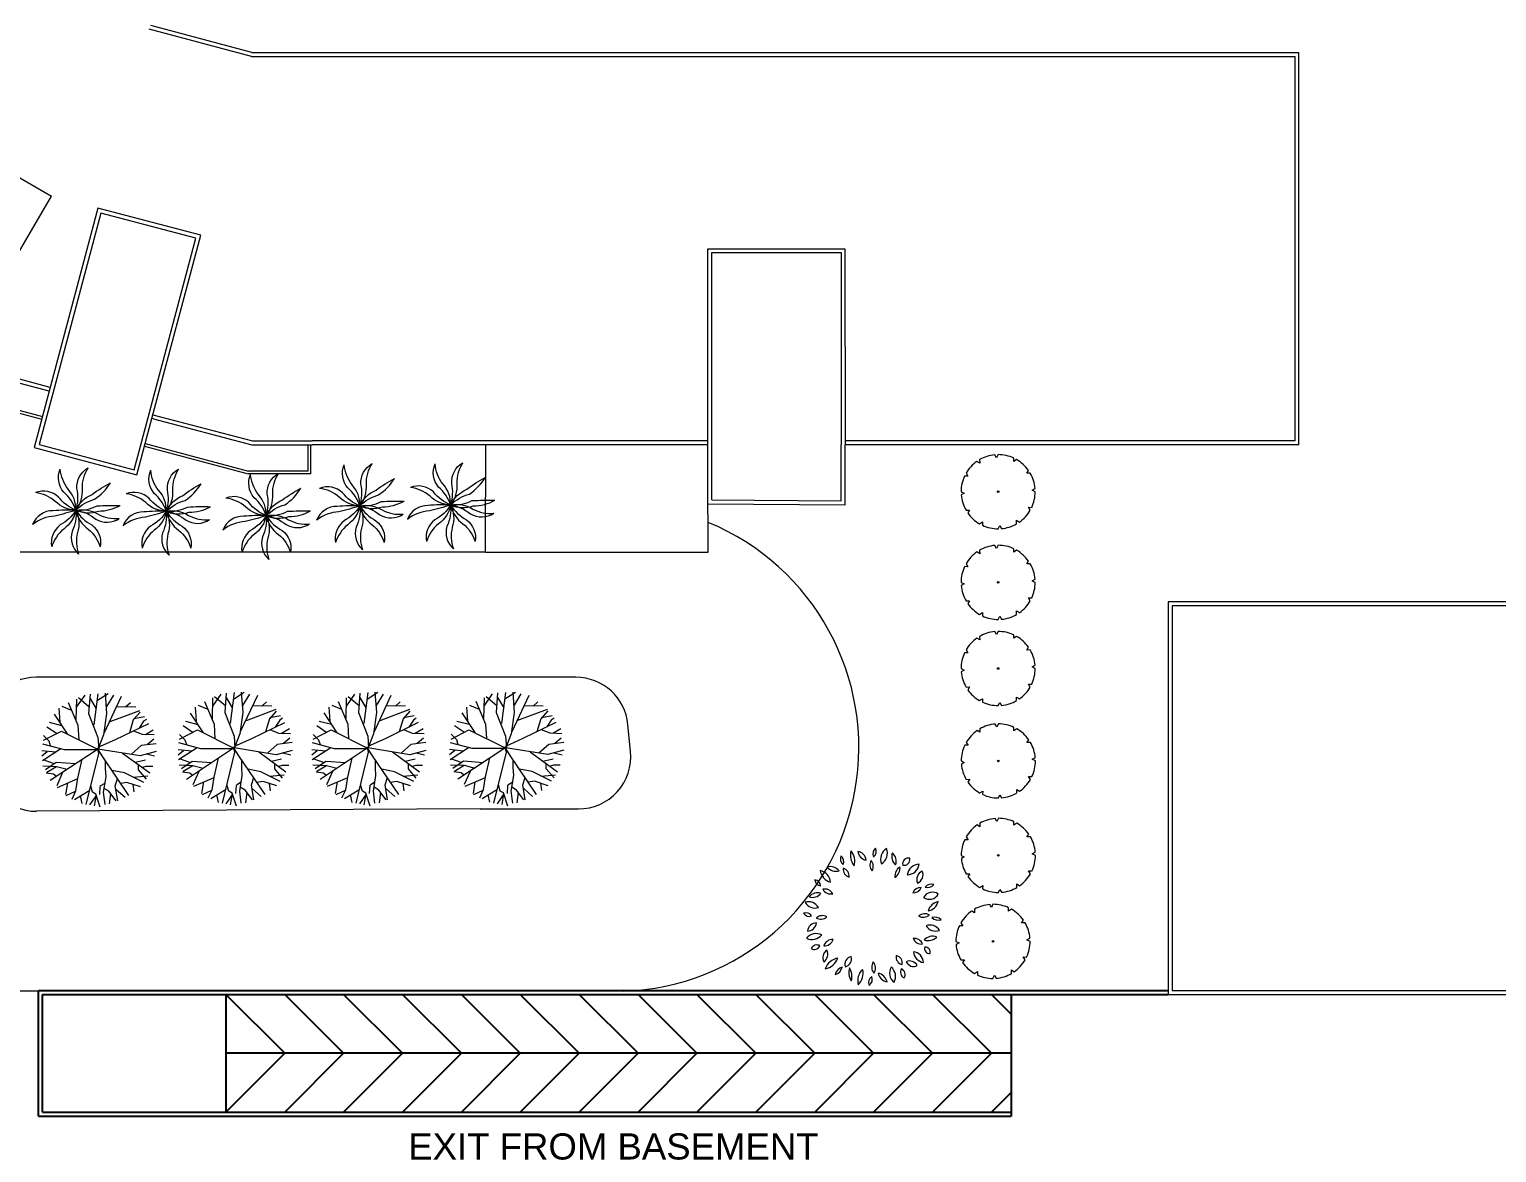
# Model space of a CAD drawing. Header units: millimetres. Extents: x 3079 to 579737, y 1565 to 1161826.
# Drawn here: x 413848 to 469906, y 986760 to 1029692 of the extents above; entities that cross this region are included whole.
import ezdxf

# ---------------------------------------------------------------- set-up
doc = ezdxf.new("R2010")
doc.units = ezdxf.units.MM
doc.linetypes.add('DASHED2', pattern=[9.525, 6.35, -3.175])
for name, color, linetype, lineweight in [('1', 7, 'Continuous', 35), ('A_ELE1', 250, 'Continuous', 20), ('ABOVE', 252, 'DASHED2', 9), ('CAY', 94, 'Continuous', 5), ('IG-Area', 250, 'Continuous', 30), ('TWOWHEELER', 250, 'Continuous', 9)]:
    doc.layers.add(name, color=color, linetype=linetype, lineweight=lineweight)
doc.layers.add('TREES', color=72, linetype='Continuous', lineweight=5, transparency=0.05)
doc.styles.get("Standard").update_dxf_attribs({"font": 'arial.ttf'})

msp = doc.modelspace()

# ---------------------------------------------------------------- linework, layer by layer
for p, q in [((414204, 988159), (414204, 992959)), ((414204, 992959), (457354, 992959)), ((414354, 988309), (414354, 992809)), ((414354, 992809), (457354, 992809)), ((421354, 992809), (421354, 988309)), ((421354, 992809), (423604, 990559)), ((423604, 992809), (425854, 990559)), ((425854, 992809), (428104, 990559)), ((428104, 992809), (430354, 990559)), ((430354, 992809), (432604, 990559)), ((432604, 992809), (434854, 990559)), ((434854, 992809), (437104, 990559)), ((437104, 992809), (439354, 990559)), ((439354, 992809), (441604, 990559)), ((441604, 992809), (443854, 990559)), ((443854, 992809), (446104, 990559)), ((446104, 992809), (448354, 990559)), ((448354, 992809), (450604, 990559)), ((450604, 992809), (451354, 992059)), ((451354, 992809), (451354, 988309)), ((451354, 990559), (421354, 990559)), ((423604, 990559), (421354, 988309)), ((425854, 990559), (423604, 988309)), ((428104, 990559), (425854, 988309)), ((430354, 990559), (428104, 988309)), ((432604, 990559), (430354, 988309)), ((434854, 990559), (432604, 988309)), ((437104, 990559), (434854, 988309)), ((439354, 990559), (437104, 988309)), ((441604, 990559), (439354, 988309)), ((443854, 990559), (441604, 988309)), ((446104, 990559), (443854, 988309)), ((448354, 990559), (446104, 988309)), ((450604, 990559), (448354, 988309)), ((451354, 989059), (450604, 988309)), ((414354, 988309), (451354, 988309)), ((451354, 988309), (451354, 988159)), ((414204, 988159), (451354, 988159))]:
    msp.add_line(p, q)
at = {"layer": '1'}
msp.add_line((422504, 1013809), (422504, 1013809), dxfattribs=at)
at = {"layer": 'A_ELE1'}
for p, q in [((422354, 1028809), (418489, 1029838)), ((403729, 1029686), (414694, 1023315)), ((422335, 1028659), (418431, 1029698)), ((422335, 1028659), (462204, 1028659)), ((422354, 1028809), (462354, 1028809)), ((462204, 1013959), (462204, 1028659)), ((462354, 1013809), (462354, 1028809)), ((410919, 1016843), (414694, 1023315)), ((414647, 1016008), (410977, 1016983)), ((414609, 1015863), (410919, 1016843)), ((418586, 1014806), (418533, 1014820)), ((418571, 1014965), (422374, 1013959)), ((418586, 1014806), (422354, 1013809)), ((418252, 1013763), (422213, 1012709)), ((418277, 1013860), (422226, 1012809)), ((422354, 1013809), (424649, 1013809)), ((422374, 1013959), (424649, 1013959)), ((424504, 1012809), (424504, 1013809)), ((424604, 1012709), (424604, 1013809)), ((439774, 1013959), (424648, 1013959)), ((439774, 1013809), (424648, 1013809)), ((439774, 1011560), (439774, 1013809)), ((439924, 1011709), (439924, 1013809)), ((444862, 1011671), (444863, 1013809)), ((445012, 1011519), (445013, 1013809)), ((462204, 1013959), (445013, 1013959)), ((462354, 1013809), (445013, 1013809)), ((424604, 1012709), (422213, 1012709)), ((424504, 1012809), (422226, 1012809)), ((439774, 1011560), (445012, 1011519)), ((439924, 1011709), (444862, 1011671)), ((474696, 1007809), (457354, 1007809)), ((457354, 1007809), (457354, 992809)), ((474696, 1007659), (457504, 1007659)), ((457504, 1007659), (457504, 992959)), ((457354, 992809), (497354, 992809)), ((457504, 992959), (497374, 992959))]:
    msp.add_line(p, q, dxfattribs=at)
for points in [[(414609, 1015863), (414037, 1013715), (417961, 1012671), (418533, 1014820), (420396, 1021822), (416468, 1022851), (414609, 1015863)], [(414754, 1015824), (414221, 1013821), (417855, 1012855), (418388, 1014859), (420212, 1021715), (416574, 1022668), (414754, 1015824)], [(439774, 1013809), (439774, 1021309), (445009, 1021309), (445013, 1013809)], [(439924, 1013809), (439924, 1021159), (444859, 1021159), (444863, 1013809)], [(408044, 1018513), (407491, 1017562), (410493, 1015818), (414326, 1014798)], [(408130, 1018463), (407628, 1017598), (410532, 1015911), (414351, 1014895)]]:
    msp.add_lwpolyline(points, dxfattribs=at)
at = {"layer": 'ABOVE', "ltscale": 0.25}
for p, q in [((431274, 1013809), (431274, 1011809)), ((431274, 1009709), (431274, 1011809)), ((439783, 1009709), (439774, 1011560)), ((431274, 1009709), (439783, 1009709))]:
    msp.add_line(p, q, dxfattribs=at)
at = {"layer": 'CAY'}
for centre in [(450860, 1012021), (450860, 1008557), (450860, 1005264), (450868, 1001732), (450868, 998123), (450664, 994836)]:
    msp.add_circle(centre, 29.5, dxfattribs=at)
at = {"layer": 'TREES'}
for p, q in [((450158, 1013115), (450048, 1013181)), ((450153, 1013247), (450158, 1013115)), ((450799, 1013320), (450737, 1013431)), ((450860, 1013437), (450799, 1013320)), ((451456, 1013177), (451459, 1013304)), ((451568, 1013247), (451456, 1013177)), ((449705, 1012617), (449577, 1012619)), ((449634, 1012729), (449705, 1012617)), ((451954, 1012724), (452020, 1012833)), ((452086, 1012729), (451954, 1012724)), ((449445, 1012021), (449562, 1011960)), ((449562, 1011960), (449450, 1011898)), ((452159, 1012083), (452271, 1012145)), ((452276, 1012021), (452159, 1012083)), ((449634, 1011313), (449767, 1011319)), ((449767, 1011319), (449701, 1011209)), ((452086, 1011313), (452016, 1011425)), ((452016, 1011425), (452144, 1011423)), ((450153, 1010795), (450265, 1010866)), ((450265, 1010866), (450262, 1010738)), ((450860, 1010605), (450922, 1010723)), ((450922, 1010723), (450984, 1010611)), ((451568, 1010795), (451563, 1010927)), ((451563, 1010927), (451672, 1010861)), ((450158, 1009651), (450048, 1009717)), ((450153, 1009783), (450158, 1009651)), ((450799, 1009856), (450737, 1009968)), ((450860, 1009973), (450799, 1009856)), ((451456, 1009713), (451459, 1009840)), ((451568, 1009783), (451456, 1009713)), ((449705, 1009153), (449577, 1009156)), ((449634, 1009265), (449705, 1009153)), ((451954, 1009260), (452020, 1009369)), ((452086, 1009265), (451954, 1009260)), ((449445, 1008557), (449562, 1008496)), ((449562, 1008496), (449450, 1008434)), ((452159, 1008619), (452271, 1008681)), ((452276, 1008557), (452159, 1008619)), ((452086, 1007849), (452016, 1007961)), ((452016, 1007961), (452144, 1007959)), ((449634, 1007849), (449767, 1007855)), ((449767, 1007855), (449701, 1007745)), ((450153, 1007331), (450265, 1007402)), ((450265, 1007402), (450262, 1007274)), ((451568, 1007331), (451563, 1007464)), ((451563, 1007464), (451672, 1007398)), ((450860, 1007142), (450922, 1007259)), ((450922, 1007259), (450984, 1007147)), ((450158, 1006358), (450048, 1006424)), ((450153, 1006490), (450158, 1006358)), ((450799, 1006563), (450737, 1006674)), ((450860, 1006680), (450799, 1006563)), ((451456, 1006419), (451459, 1006547)), ((451568, 1006490), (451456, 1006419)), ((449705, 1005860), (449577, 1005862)), ((449634, 1005972), (449705, 1005860)), ((451954, 1005967), (452020, 1006076)), ((452086, 1005972), (451954, 1005967)), ((449445, 1005264), (449562, 1005202)), ((449562, 1005202), (449450, 1005141)), ((452159, 1005326), (452271, 1005387)), ((452276, 1005264), (452159, 1005326)), ((449634, 1004556), (449767, 1004561)), ((449767, 1004561), (449701, 1004452)), ((452086, 1004556), (452016, 1004668)), ((452016, 1004668), (452144, 1004666)), ((415648, 1004098), (415626, 1003306)), ((415964, 1004247), (415640, 1003785)), ((415722, 1004153), (416140, 1003805)), ((416168, 1004283), (416112, 1003541)), ((416168, 1004116), (416397, 1003722)), ((416465, 1004302), (416316, 1003115)), ((416854, 1004302), (416446, 1004042)), ((417356, 1004191), (416706, 1002799)), ((416742, 1004320), (416798, 1003541)), ((417058, 1004247), (416793, 1003812)), ((420536, 1004008), (420907, 1003137)), ((420851, 1004138), (420829, 1003346)), ((421167, 1004287), (420843, 1003825)), ((420925, 1004194), (421343, 1003845)), ((421371, 1004323), (421315, 1003582)), ((421371, 1004157), (421600, 1003762)), ((421668, 1004342), (421519, 1003156)), ((422057, 1004342), (421649, 1004082)), ((422559, 1004231), (421909, 1002840)), ((421945, 1004361), (422001, 1003582)), ((422261, 1004287), (421996, 1003852)), ((422911, 1003990), (422725, 1003823)), ((425642, 1004009), (426014, 1003138)), ((425958, 1004139), (425936, 1003347)), ((426274, 1004288), (425950, 1003826)), ((426032, 1004194), (426450, 1003846)), ((426478, 1004324), (426421, 1003582)), ((426478, 1004157), (426707, 1003763)), ((426775, 1004343), (426626, 1003156)), ((427164, 1004343), (426756, 1004083)), ((427665, 1004232), (427016, 1002840)), ((427052, 1004361), (427108, 1003582)), ((427368, 1004288), (427103, 1003853)), ((428018, 1003990), (427832, 1003824)), ((430905, 1004013), (431276, 1003141)), ((431220, 1004142), (431198, 1003350)), ((431536, 1004291), (431212, 1003829)), ((431295, 1004198), (431713, 1003850)), ((431740, 1004328), (431684, 1003586)), ((431740, 1004161), (431970, 1003766)), ((432037, 1004346), (431888, 1003160)), ((432427, 1004346), (432019, 1004086)), ((432928, 1004236), (432278, 1002844)), ((432315, 1004365), (432371, 1003586)), ((432631, 1004291), (432366, 1003857)), ((433280, 1003994), (433095, 1003827)), ((450153, 1004038), (450265, 1004109)), ((450265, 1004109), (450262, 1003981)), ((451568, 1004038), (451563, 1004170)), ((451563, 1004170), (451672, 1004104)), ((414794, 1003523), (415291, 1002770)), ((414979, 1003746), (415014, 1003208)), ((415091, 1003819), (415462, 1003671)), ((415333, 1003968), (415704, 1003097)), ((416112, 1003541), (416465, 1002633)), ((416798, 1003541), (416687, 1002725)), ((418060, 1003652), (416929, 1003226)), ((417912, 1003783), (417176, 1003798)), ((417708, 1003949), (417522, 1003783)), ((418079, 1003596), (417819, 1003301)), ((419997, 1003563), (420494, 1002810)), ((420182, 1003786), (420217, 1003248)), ((420294, 1003859), (420665, 1003711)), ((421315, 1003582), (421668, 1002673)), ((422001, 1003582), (421890, 1002765)), ((423263, 1003693), (422132, 1003267)), ((423115, 1003823), (422379, 1003839)), ((423282, 1003637), (423022, 1003341)), ((423449, 1003451), (423040, 1003379)), ((425104, 1003564), (425601, 1002811)), ((425289, 1003786), (425323, 1003249)), ((425401, 1003860), (425772, 1003712)), ((426421, 1003582), (426775, 1002673)), ((427108, 1003582), (426997, 1002766)), ((428370, 1003693), (427239, 1003267)), ((428222, 1003824), (427486, 1003839)), ((428389, 1003637), (428128, 1003342)), ((428556, 1003452), (428147, 1003379)), ((430366, 1003567), (430864, 1002815)), ((430552, 1003790), (430586, 1003252)), ((430664, 1003864), (431035, 1003715)), ((431684, 1003586), (432037, 1002677)), ((432371, 1003586), (432260, 1002770)), ((433633, 1003697), (432501, 1003271)), ((433484, 1003827), (432748, 1003843)), ((433651, 1003641), (433391, 1003345)), ((433819, 1003456), (433410, 1003383)), ((450860, 1003848), (450922, 1003965)), ((450922, 1003965), (450984, 1003854)), ((414386, 1002521), (415072, 1002874)), ((414516, 1003041), (414906, 1002781)), ((414608, 1003208), (415083, 1003090)), ((415072, 1002874), (416483, 1002169)), ((415704, 1003097), (415737, 1002540)), ((418395, 1003153), (417133, 1002539)), ((417819, 1003301), (417670, 1002799)), ((418246, 1003411), (417837, 1003338)), ((418172, 1002744), (417844, 1002874)), ((418209, 1003245), (418041, 1002985)), ((418320, 1003319), (418209, 1003245)), ((418580, 1002911), (418282, 1002735)), ((419589, 1002561), (420275, 1002914)), ((419719, 1003081), (420109, 1002821)), ((419811, 1003248), (420286, 1003130)), ((420275, 1002914), (421686, 1002209)), ((420907, 1003137), (420940, 1002581)), ((423598, 1003193), (422336, 1002580)), ((423022, 1003341), (422873, 1002840)), ((423375, 1002784), (423047, 1002914)), ((423412, 1003285), (423244, 1003025)), ((423523, 1003360), (423412, 1003285)), ((423783, 1002952), (423485, 1002775)), ((424695, 1002562), (425382, 1002915)), ((424826, 1003082), (425216, 1002822)), ((424918, 1003249), (425393, 1003131)), ((425382, 1002915), (426793, 1002210)), ((426014, 1003138), (426047, 1002581)), ((428705, 1003194), (427443, 1002580)), ((428128, 1003342), (427980, 1002840)), ((428482, 1002785), (428154, 1002915)), ((428519, 1003286), (428351, 1003026)), ((428630, 1003360), (428519, 1003286)), ((428890, 1002952), (428592, 1002776)), ((429958, 1002565), (430645, 1002919)), ((430089, 1003085), (430478, 1002825)), ((430181, 1003252), (430656, 1003134)), ((430645, 1002919), (432055, 1002214)), ((431276, 1003141), (431309, 1002585)), ((433967, 1003197), (432705, 1002584)), ((433391, 1003345), (433243, 1002844)), ((433744, 1002788), (433417, 1002919)), ((433782, 1003290), (433614, 1003030)), ((433893, 1003364), (433782, 1003290)), ((434153, 1002956), (433854, 1002779)), ((450165, 1002826), (450056, 1002892)), ((450160, 1002958), (450165, 1002826)), ((450806, 1003031), (450744, 1003142)), ((450868, 1003148), (450806, 1003031)), ((451464, 1002887), (451466, 1003015)), ((451576, 1002958), (451464, 1002887)), ((414348, 1002391), (415184, 1002169)), ((414386, 1002707), (414590, 1002502)), ((414590, 1002502), (414646, 1002317)), ((416465, 1002633), (416501, 1002187)), ((417133, 1002539), (416467, 1002241)), ((416687, 1002725), (416483, 1002206)), ((418116, 1002317), (417745, 1001984)), ((418692, 1002391), (418116, 1002317)), ((418617, 1002725), (418172, 1002744)), ((418599, 1002558), (418357, 1002354)), ((419551, 1002432), (420387, 1002209)), ((419589, 1002747), (419793, 1002543)), ((419793, 1002543), (419849, 1002357)), ((421668, 1002673), (421704, 1002227)), ((422336, 1002580), (421670, 1002281)), ((421890, 1002765), (421686, 1002246)), ((423319, 1002357), (422948, 1002024)), ((423895, 1002432), (423319, 1002357)), ((423820, 1002765), (423375, 1002784)), ((423802, 1002599), (423560, 1002394)), ((424658, 1002432), (425493, 1002210)), ((424695, 1002748), (424900, 1002543)), ((424900, 1002543), (424956, 1002358)), ((426775, 1002673), (426811, 1002228)), ((427443, 1002580), (426777, 1002282)), ((426997, 1002766), (426793, 1002247)), ((428426, 1002358), (428055, 1002024)), ((429002, 1002432), (428426, 1002358)), ((428927, 1002766), (428482, 1002785)), ((428909, 1002599), (428667, 1002395)), ((429921, 1002436), (430756, 1002214)), ((429958, 1002752), (430162, 1002547)), ((430162, 1002547), (430218, 1002361)), ((432037, 1002677), (432073, 1002232)), ((432705, 1002584), (432039, 1002286)), ((432260, 1002770), (432055, 1002250)), ((433689, 1002361), (433317, 1002028)), ((434264, 1002436), (433689, 1002361)), ((434190, 1002770), (433744, 1002788)), ((434171, 1002603), (433930, 1002399)), ((449712, 1002328), (449585, 1002330)), ((449642, 1002440), (449712, 1002328)), ((451961, 1002435), (452027, 1002544)), ((452094, 1002440), (451961, 1002435)), ((414330, 1002132), (414850, 1002076)), ((414330, 1001928), (414534, 1002094)), ((414348, 1001742), (415054, 1002206)), ((414367, 1001780), (414798, 1001629)), ((414646, 1001000), (416446, 1002187)), ((415184, 1002169), (416465, 1002169)), ((415704, 1001074), (415870, 1001798)), ((416019, 1000072), (416501, 1002021)), ((416501, 1002021), (416446, 1002225)), ((418079, 1001928), (416465, 1002187)), ((416650, 1001890), (416474, 1002165)), ((417652, 1000406), (416650, 1001890)), ((418450, 1001260), (417410, 1002021)), ((418283, 1001761), (417893, 1001667)), ((418692, 1002094), (418079, 1001928)), ((418636, 1001909), (418320, 1001984)), ((419533, 1002172), (420053, 1002116)), ((419533, 1001968), (419737, 1002135)), ((419551, 1001782), (420257, 1002246)), ((419570, 1001820), (420001, 1001670)), ((419849, 1001040), (421649, 1002227)), ((420387, 1002209), (421668, 1002209)), ((420907, 1001114), (421073, 1001838)), ((421222, 1000112), (421704, 1002061)), ((421704, 1002061), (421649, 1002265)), ((423282, 1001968), (421668, 1002227)), ((421853, 1001931), (421677, 1002205)), ((422855, 1000446), (421853, 1001931)), ((421964, 1001485), (421964, 1001782)), ((423653, 1001300), (422613, 1002061)), ((423486, 1001801), (423096, 1001708)), ((423895, 1002135), (423282, 1001968)), ((423839, 1001949), (423523, 1002024)), ((424640, 1002173), (425160, 1002117)), ((424640, 1001968), (424844, 1002135)), ((424658, 1001783), (425364, 1002247)), ((424677, 1001821), (425108, 1001670)), ((424956, 1001040), (426756, 1002228)), ((425493, 1002210), (426775, 1002210)), ((426014, 1001115), (426180, 1001839)), ((426329, 1000113), (426811, 1002062)), ((426811, 1002062), (426756, 1002265)), ((428389, 1001968), (426775, 1002228)), ((426960, 1001931), (426784, 1002206)), ((427962, 1000447), (426960, 1001931)), ((427071, 1001486), (427071, 1001783)), ((428760, 1001300), (427720, 1002062)), ((428593, 1001802), (428203, 1001708)), ((429002, 1002135), (428389, 1001968)), ((428946, 1001950), (428630, 1002024)), ((429902, 1002176), (430422, 1002120)), ((429902, 1001972), (430106, 1002139)), ((429921, 1001787), (430626, 1002250)), ((429940, 1001824), (430370, 1001674)), ((430218, 1001044), (432019, 1002232)), ((430756, 1002214), (432037, 1002214)), ((431276, 1001118), (431443, 1001843)), ((431592, 1000117), (432073, 1002065)), ((432073, 1002065), (432019, 1002269)), ((433651, 1001972), (432037, 1002232)), ((432222, 1001935), (432046, 1002210)), ((433224, 1000450), (432222, 1001935)), ((432333, 1001490), (432333, 1001787)), ((434023, 1001304), (432983, 1002065)), ((433855, 1001805), (433466, 1001712)), ((434264, 1002139), (433651, 1001972)), ((434209, 1001953), (433893, 1002028)), ((452166, 1001794), (452278, 1001855)), ((452283, 1001732), (452166, 1001794)), ((414367, 1001538), (414887, 1001520)), ((414460, 1001407), (414868, 1001686)), ((414497, 1001278), (414775, 1001241)), ((414516, 1001297), (414887, 1001520)), ((414775, 1001241), (414881, 1001149)), ((414868, 1001686), (415611, 1001630)), ((414887, 1001520), (415291, 1001414)), ((414906, 1000795), (415129, 1001297)), ((416761, 1001445), (416761, 1001742)), ((416779, 1001130), (416761, 1001445)), ((417485, 1001278), (417002, 1001371)), ((418228, 1000907), (417485, 1001278)), ((418024, 1001390), (418024, 1001575)), ((418320, 1001037), (418024, 1001390)), ((418301, 1001520), (418172, 1001482)), ((418562, 1001520), (418301, 1001520)), ((419570, 1001578), (420090, 1001560)), ((419663, 1001448), (420072, 1001727)), ((419700, 1001318), (419978, 1001281)), ((419719, 1001337), (420090, 1001560)), ((419978, 1001281), (420084, 1001190)), ((420072, 1001727), (420814, 1001671)), ((420090, 1001560), (420494, 1001455)), ((420109, 1000836), (420332, 1001337)), ((421982, 1001170), (421964, 1001485)), ((422688, 1001318), (422205, 1001412)), ((423431, 1000947), (422688, 1001318)), ((423579, 1001189), (423022, 1001133)), ((423227, 1001430), (423227, 1001616)), ((423523, 1001077), (423227, 1001430)), ((423504, 1001560), (423375, 1001522)), ((423765, 1001560), (423504, 1001560)), ((424677, 1001579), (425197, 1001560)), ((424770, 1001448), (425178, 1001727)), ((424807, 1001319), (425085, 1001281)), ((424826, 1001338), (425197, 1001560)), ((425085, 1001281), (425191, 1001190)), ((425178, 1001727), (425921, 1001671)), ((425197, 1001560), (425601, 1001455)), ((425216, 1000836), (425438, 1001338)), ((427089, 1001171), (427071, 1001486)), ((427795, 1001319), (427312, 1001412)), ((428538, 1000948), (427795, 1001319)), ((428686, 1001189), (428128, 1001134)), ((428334, 1001431), (428334, 1001616)), ((428630, 1001078), (428334, 1001431)), ((428611, 1001560), (428482, 1001523)), ((428871, 1001560), (428611, 1001560)), ((429940, 1001583), (430460, 1001564)), ((430033, 1001452), (430441, 1001731)), ((430070, 1001323), (430348, 1001285)), ((430089, 1001341), (430460, 1001564)), ((430348, 1001285), (430454, 1001194)), ((430441, 1001731), (431184, 1001675)), ((430460, 1001564), (430864, 1001459)), ((430478, 1000840), (430701, 1001341)), ((432352, 1001174), (432333, 1001490)), ((433057, 1001323), (432575, 1001416)), ((433800, 1000952), (433057, 1001323)), ((433949, 1001193), (433391, 1001137)), ((433596, 1001434), (433596, 1001620)), ((433893, 1001081), (433596, 1001434)), ((433874, 1001564), (433744, 1001527)), ((434134, 1001564), (433874, 1001564)), ((449452, 1001732), (449569, 1001670)), ((449569, 1001670), (449457, 1001609)), ((414924, 1000722), (415704, 1001055)), ((415239, 1000443), (415314, 1000888)), ((415629, 1000591), (415704, 1001074)), ((416261, 1000535), (416196, 1000775)), ((416538, 1000443), (416557, 1000758)), ((416557, 1000777), (416742, 1000888)), ((416687, 1000535), (416779, 1001130)), ((416891, 1000573), (416706, 1000684)), ((417133, 1000777), (417218, 1001052)), ((417225, 1000202), (417133, 1000777)), ((417503, 1000331), (417169, 1000628)), ((417578, 1000907), (417329, 1000872)), ((418097, 1000740), (417578, 1000907)), ((418376, 1001148), (417819, 1001093)), ((417856, 1000554), (417819, 1000833)), ((420127, 1000762), (420907, 1001096)), ((420442, 1000483), (420517, 1000929)), ((420684, 1000316), (420832, 1000632)), ((420777, 1000298), (421364, 1000648)), ((420832, 1000632), (420907, 1001114)), ((421464, 1000575), (421399, 1000815)), ((421741, 1000483), (421760, 1000798)), ((421760, 1000817), (421945, 1000929)), ((421890, 1000575), (421982, 1001170)), ((422094, 1000613), (421909, 1000725)), ((422336, 1000817), (422421, 1001093)), ((422428, 1000242), (422336, 1000817)), ((422706, 1000371), (422372, 1000669)), ((422781, 1000947), (422532, 1000912)), ((423300, 1000780), (422781, 1000947)), ((423059, 1000594), (423022, 1000873)), ((425234, 1000762), (426014, 1001096)), ((425549, 1000484), (425624, 1000929)), ((425791, 1000317), (425939, 1000632)), ((425884, 1000298), (426471, 1000649)), ((425939, 1000632), (426014, 1001115)), ((426571, 1000576), (426506, 1000815)), ((426848, 1000484), (426867, 1000799)), ((426867, 1000817), (427052, 1000929)), ((426997, 1000576), (427089, 1001171)), ((427201, 1000614), (427016, 1000725)), ((427443, 1000817), (427528, 1001093)), ((427535, 1000242), (427443, 1000817)), ((427813, 1000372), (427479, 1000669)), ((427888, 1000948), (427639, 1000913)), ((428407, 1000781), (427888, 1000948)), ((428166, 1000595), (428128, 1000874)), ((430497, 1000766), (431276, 1001100)), ((430812, 1000488), (430886, 1000933)), ((431053, 1000321), (431201, 1000636)), ((431146, 1000302), (431733, 1000652)), ((431201, 1000636), (431276, 1001118)), ((431833, 1000580), (431769, 1000819)), ((432110, 1000488), (432129, 1000803)), ((432129, 1000821), (432315, 1000933)), ((432260, 1000580), (432352, 1001174)), ((432464, 1000617), (432278, 1000729)), ((432705, 1000821), (432791, 1001097)), ((432797, 1000246), (432705, 1000821)), ((433076, 1000376), (432742, 1000673)), ((433151, 1000952), (432901, 1000917)), ((433670, 1000785), (433151, 1000952)), ((433429, 1000598), (433391, 1000877)), ((449642, 1001024), (449774, 1001029)), ((449774, 1001029), (449708, 1000920)), ((451576, 1000506), (451570, 1000638)), ((451570, 1000638), (451680, 1000572)), ((452094, 1001024), (452023, 1001136)), ((452023, 1001136), (452151, 1001134)), ((415258, 1000406), (415611, 1000573)), ((415481, 1000276), (415629, 1000591)), ((415574, 1000258), (416161, 1000608)), ((415870, 1000108), (415807, 1000392)), ((416409, 1000424), (416149, 1000053)), ((416390, 1000462), (416261, 1000535)), ((416334, 1000016), (416409, 1000424)), ((416557, 999960), (416390, 1000462)), ((416742, 1000072), (416687, 1000535)), ((417169, 1000202), (416891, 1000573)), ((416910, 1000090), (416965, 1000480)), ((420461, 1000446), (420814, 1000613)), ((421073, 1000149), (421010, 1000432)), ((421612, 1000465), (421352, 1000094)), ((421594, 1000502), (421464, 1000575)), ((421537, 1000056), (421612, 1000465)), ((421760, 1000000), (421594, 1000502)), ((421945, 1000112), (421890, 1000575)), ((422372, 1000242), (422094, 1000613)), ((422113, 1000130), (422168, 1000520)), ((425568, 1000447), (425921, 1000614)), ((426180, 1000149), (426117, 1000433)), ((426719, 1000465), (426459, 1000094)), ((426700, 1000502), (426571, 1000576)), ((426644, 1000057), (426719, 1000465)), ((426867, 1000001), (426700, 1000502)), ((427052, 1000113), (426997, 1000576)), ((427479, 1000242), (427201, 1000614)), ((427220, 1000131), (427275, 1000521)), ((430830, 1000450), (431184, 1000617)), ((431443, 1000153), (431379, 1000436)), ((431982, 1000469), (431722, 1000098)), ((431963, 1000506), (431833, 1000580)), ((431907, 1000061), (431982, 1000469)), ((432129, 1000005), (431963, 1000506)), ((432315, 1000117), (432260, 1000580)), ((432742, 1000246), (432464, 1000617)), ((432482, 1000134), (432537, 1000525)), ((450160, 1000506), (450272, 1000577)), ((450272, 1000577), (450269, 1000449)), ((450868, 1000316), (450929, 1000433)), ((450929, 1000433), (450991, 1000322)), ((450806, 999421), (450744, 999533)), ((450868, 999539), (450806, 999421)), ((450165, 999217), (450056, 999283)), ((450160, 999349), (450165, 999217)), ((451464, 999278), (451466, 999406)), ((451576, 999349), (451464, 999278)), ((449712, 998719), (449585, 998721)), ((449642, 998831), (449712, 998719)), ((451961, 998826), (452027, 998935)), ((452094, 998831), (451961, 998826)), ((449452, 998123), (449569, 998061)), ((449569, 998061), (449457, 998000)), ((452166, 998185), (452278, 998246)), ((452283, 998123), (452166, 998185)), ((449642, 997415), (449774, 997420)), ((449774, 997420), (449708, 997311)), ((452094, 997415), (452023, 997527)), ((452023, 997527), (452151, 997525)), ((450160, 996897), (450272, 996968)), ((450272, 996968), (450269, 996840)), ((450868, 996707), (450929, 996824)), ((450929, 996824), (450991, 996713)), ((451576, 996897), (451570, 997029)), ((451570, 997029), (451680, 996963)), ((450603, 996135), (450541, 996247)), ((450664, 996252), (450603, 996135)), ((449962, 995930), (449852, 995996)), ((449956, 996062), (449962, 995930)), ((451260, 995992), (451262, 996119)), ((451372, 996062), (451260, 995992)), ((451758, 995539), (451824, 995648)), ((449509, 995432), (449381, 995435)), ((449438, 995544), (449509, 995432)), ((451890, 995544), (451758, 995539)), ((449248, 994836), (449366, 994775)), ((449366, 994775), (449254, 994713)), ((451963, 994898), (452074, 994960)), ((452080, 994836), (451963, 994898)), ((449438, 994128), (449570, 994134)), ((449570, 994134), (449504, 994024)), ((451890, 994128), (451820, 994240)), ((451820, 994240), (451947, 994238)), ((449956, 993610), (450068, 993681)), ((450068, 993681), (450066, 993553)), ((450664, 993421), (450726, 993538)), ((450726, 993538), (450788, 993426)), ((451372, 993610), (451367, 993742)), ((451367, 993742), (451476, 993677))]:
    msp.add_line(p, q, dxfattribs=at)
for points in [[(426479, 1011479, 0.132218), (426014, 1012163, -0.290059), (425881, 1013050)], [(426479, 1011479, 0.189994), (426180, 1012284, -0.147093), (425881, 1013050)], [(426479, 1011479, 0.189994), (426723, 1012302, -0.147093), (426944, 1013094)], [(426479, 1011479, 0.132218), (426517, 1012305, -0.290059), (426944, 1013094)], [(429947, 1011514, 0.132218), (429482, 1012198, -0.290059), (429350, 1013085)], [(429947, 1011514, 0.189994), (429648, 1012318, -0.147093), (429350, 1013085)], [(429947, 1011514, 0.189994), (430191, 1012337, -0.147093), (430413, 1013129)], [(429947, 1011514, 0.132218), (429986, 1012340, -0.290059), (430413, 1013129)], [(415629, 1011315, 0.132218), (415164, 1011999, -0.290059), (415032, 1012886)], [(415629, 1011315, 0.189994), (415330, 1012120, -0.147093), (415032, 1012886)], [(415629, 1011315, 0.189994), (415873, 1012138, -0.147093), (416094, 1012930)], [(415629, 1011315, 0.132218), (415668, 1012141, -0.290059), (416094, 1012930)], [(419085, 1011270, 0.132218), (418620, 1011954, -0.290059), (418488, 1012841)], [(419085, 1011270, 0.189994), (418786, 1012075, -0.147093), (418488, 1012841)], [(419085, 1011270, 0.189994), (419329, 1012093, -0.147093), (419551, 1012885)], [(419085, 1011270, 0.132218), (419124, 1012096, -0.290059), (419551, 1012885)], [(422900, 1011105, 0.132218), (422435, 1011789, -0.290059), (422303, 1012677)], [(422900, 1011105, 0.189994), (422602, 1011910, -0.147093), (422303, 1012677)], [(422900, 1011105, 0.189994), (423145, 1011929, -0.147093), (423366, 1012721)], [(422900, 1011105, 0.132218), (422939, 1011932, -0.290059), (423366, 1012721)], [(426479, 1011479, -0.132218), (427192, 1011898, 0.112756), (427800, 1012529)], [(426479, 1011479, -0.189994), (427094, 1012078, -0.042997), (427800, 1012529)], [(429947, 1011514, -0.132218), (430661, 1011933, 0.112756), (431269, 1012564)], [(429947, 1011514, -0.189994), (430562, 1012113, -0.042997), (431269, 1012564)], [(415629, 1011315, -0.132218), (414968, 1011812, 0.290059), (414088, 1011985)], [(415629, 1011315, -0.189994), (414839, 1011651, 0.147093), (414088, 1011985)], [(415629, 1011315, -0.132218), (416342, 1011734, 0.112756), (416950, 1012365)], [(415629, 1011315, -0.189994), (416244, 1011914, -0.042997), (416950, 1012365)], [(419085, 1011270, -0.132218), (418424, 1011767, 0.290059), (417544, 1011940)], [(419085, 1011270, -0.189994), (418295, 1011606, 0.147093), (417544, 1011940)], [(419085, 1011270, -0.132218), (419799, 1011689, 0.112756), (420407, 1012320)], [(419085, 1011270, -0.189994), (419700, 1011869, -0.042997), (420407, 1012320)], [(422900, 1011105, -0.132218), (423614, 1011524, 0.112756), (424222, 1012155)], [(422900, 1011105, -0.189994), (423515, 1011705, -0.042997), (424222, 1012155)], [(426479, 1011479, -0.132218), (425817, 1011976, 0.290059), (424937, 1012149)], [(426479, 1011479, -0.189994), (425689, 1011815, 0.147093), (424937, 1012149)], [(429947, 1011514, -0.132218), (429286, 1012011, 0.290059), (428406, 1012184)], [(429947, 1011514, -0.189994), (429157, 1011850, 0.147093), (428406, 1012184)], [(415629, 1011315, 0.033158), (414763, 1011292, 0.319903), (413973, 1010765)], [(415629, 1011315, -0.018871), (414823, 1011089, 0.153534), (413973, 1010765)], [(415629, 1011315, -0.132218), (415025, 1010749, 0.290059), (414702, 1009913)], [(415629, 1011315, -0.189994), (415161, 1010595, 0.147093), (414702, 1009913)], [(415629, 1011315, -0.132218), (415485, 1010500, 0.290059), (415729, 1009637)], [(415629, 1011315, 0.132218), (416440, 1011481, -0.02063), (417315, 1011494)], [(415629, 1011315, 0.189994), (416487, 1011281, 0.126541), (417315, 1011494)], [(415629, 1011315, -0.189994), (416474, 1011160, 0.147093), (417280, 1010999)], [(415629, 1011315, -0.132218), (416383, 1010975, 0.290059), (417280, 1010999)], [(415629, 1011315, 0.189994), (416097, 1010595, -0.147093), (416557, 1009913)], [(415629, 1011315, 0.132218), (416233, 1010749, -0.290059), (416557, 1009913)], [(415629, 1011315, -0.189994), (415687, 1010458, 0.147093), (415729, 1009637)], [(419085, 1011270, 0.132218), (419896, 1011436, -0.02063), (420771, 1011449)], [(419085, 1011270, 0.189994), (419943, 1011236, 0.126541), (420771, 1011449)], [(419085, 1011270, -0.189994), (419930, 1011115, 0.147093), (420736, 1010954)], [(422900, 1011105, -0.132218), (422239, 1011602, 0.290059), (421359, 1011776)], [(422900, 1011105, -0.189994), (422110, 1011442, 0.147093), (421359, 1011776)], [(422900, 1011105, 0.132218), (423711, 1011271, -0.02063), (424586, 1011285)], [(422900, 1011105, 0.189994), (423758, 1011071, 0.126541), (424586, 1011285)], [(426479, 1011479, 0.033158), (425612, 1011456, 0.319903), (424822, 1010930)], [(426479, 1011479, -0.018871), (425673, 1011253, 0.153534), (424822, 1010930)], [(426479, 1011479, -0.132218), (425875, 1010914, 0.290059), (425551, 1010077)], [(426479, 1011479, -0.189994), (426011, 1010759, 0.147093), (425551, 1010077)], [(426479, 1011479, -0.132218), (426335, 1010664, 0.290059), (426579, 1009801)], [(426479, 1011479, 0.132218), (427289, 1011645, -0.02063), (428165, 1011658)], [(426479, 1011479, 0.189994), (427337, 1011445, 0.126541), (428165, 1011658)], [(426479, 1011479, -0.189994), (427323, 1011324, 0.147093), (428130, 1011163)], [(426479, 1011479, -0.132218), (427233, 1011139, 0.290059), (428130, 1011163)], [(426479, 1011479, 0.189994), (426947, 1010759, -0.147093), (427406, 1010077)], [(426479, 1011479, 0.132218), (427083, 1010914, -0.290059), (427406, 1010077)], [(426479, 1011479, -0.189994), (426536, 1010622, 0.147093), (426579, 1009801)], [(429947, 1011514, 0.033158), (429081, 1011491, 0.319903), (428291, 1010964)], [(429947, 1011514, -0.018871), (429142, 1011288, 0.153534), (428291, 1010964)], [(429947, 1011514, -0.132218), (429343, 1010948, 0.290059), (429020, 1010112)], [(429947, 1011514, -0.189994), (429479, 1010794, 0.147093), (429020, 1010112)], [(429947, 1011514, -0.132218), (429803, 1010699, 0.290059), (430047, 1009836)], [(429947, 1011514, 0.132218), (430758, 1011680, -0.02063), (431633, 1011693)], [(429947, 1011514, 0.189994), (430805, 1011479, 0.126541), (431633, 1011693)], [(429947, 1011514, -0.189994), (430792, 1011359, 0.147093), (431598, 1011198)], [(429947, 1011514, -0.132218), (430702, 1011174, 0.290059), (431598, 1011198)], [(429947, 1011514, 0.189994), (430415, 1010794, -0.147093), (430875, 1010112)], [(429947, 1011514, 0.132218), (430551, 1010948, -0.290059), (430875, 1010112)], [(429947, 1011514, -0.189994), (430005, 1010657, 0.147093), (430047, 1009836)], [(419085, 1011270, 0.033158), (418219, 1011247, 0.319903), (417429, 1010721)], [(419085, 1011270, -0.018871), (418280, 1011044, 0.153534), (417429, 1010721)], [(419085, 1011270, -0.132218), (418481, 1010705, 0.290059), (418158, 1009868)], [(419085, 1011270, -0.189994), (418617, 1010550, 0.147093), (418158, 1009868)], [(419085, 1011270, -0.132218), (418941, 1010455, 0.290059), (419185, 1009592)], [(419085, 1011270, -0.132218), (419840, 1010930, 0.290059), (420736, 1010954)], [(419085, 1011270, 0.189994), (419553, 1010550, -0.147093), (420013, 1009868)], [(419085, 1011270, 0.132218), (419689, 1010705, -0.290059), (420013, 1009868)], [(419085, 1011270, -0.189994), (419143, 1010413, 0.147093), (419185, 1009592)], [(422900, 1011105, 0.033158), (422034, 1011082, 0.319903), (421244, 1010556)], [(422900, 1011105, -0.018871), (422095, 1010880, 0.153534), (421244, 1010556)], [(422900, 1011105, -0.132218), (422296, 1010540, 0.290059), (421973, 1009704)], [(422900, 1011105, -0.189994), (422432, 1010386, 0.147093), (421973, 1009704)], [(422900, 1011105, -0.132218), (422757, 1010291, 0.290059), (423000, 1009427)], [(422900, 1011105, -0.189994), (423745, 1010951, 0.147093), (424551, 1010789)], [(422900, 1011105, -0.132218), (423655, 1010766, 0.290059), (424551, 1010789)], [(422900, 1011105, 0.189994), (423369, 1010386, -0.147093), (423828, 1009704)], [(422900, 1011105, 0.132218), (423504, 1010540, -0.290059), (423828, 1009704)], [(422900, 1011105, -0.189994), (422958, 1010249, 0.147093), (423000, 1009427)]]:
    msp.add_lwpolyline(points, format="xyb", dxfattribs=at)
for centre, radius, start, end in [((450860, 1012021), 1416, 125, 150), ((450860, 1012021), 1416, 95.0001, 119.9999), ((450860, 1012021), 1416, 64.9999, 90), ((450860, 1012021), 1416, 35, 59.9999), ((450860, 1012021), 1416, 155, 180), ((450860, 1012021), 1416, 5, 30), ((450860, 1012021), 1416, 185, 210), ((450860, 1012021), 1416, 335, 0.0001), ((450860, 1012021), 1416, 305.0001, 329.9999), ((450860, 1012021), 1416, 215.0001, 239.9999), ((450860, 1012021), 1416, 245, 270.0001), ((450860, 1012021), 1416, 275.0001, 300), ((450860, 1008557), 1416, 125, 150), ((450860, 1008557), 1416, 95.0001, 119.9999), ((450860, 1008557), 1416, 64.9999, 90), ((450860, 1008557), 1416, 35, 59.9999), ((450860, 1008557), 1416, 155, 180), ((450860, 1008557), 1416, 5, 30), ((450860, 1008557), 1416, 335, 0.0001), ((450860, 1008557), 1416, 185, 210), ((450860, 1008557), 1416, 215.0001, 239.9999), ((450860, 1008557), 1416, 305.0001, 329.9999), ((450860, 1008557), 1416, 245, 270.0001), ((450860, 1008557), 1416, 275.0001, 300), ((450860, 1005264), 1416, 125, 150), ((450860, 1005264), 1416, 95.0001, 119.9999), ((450860, 1005264), 1416, 64.9999, 90), ((450860, 1005264), 1416, 35, 59.9999), ((450860, 1005264), 1416, 155, 180), ((450860, 1005264), 1416, 5, 30), ((450860, 1005264), 1416, 185, 210), ((450860, 1005264), 1416, 335, 0.0001), ((450860, 1005264), 1416, 305.0001, 329.9999), ((450860, 1005264), 1416, 215.0001, 239.9999), ((450860, 1005264), 1416, 275.0001, 300), ((450860, 1005264), 1416, 245, 270.0001), ((450868, 1001732), 1416, 125, 150), ((450868, 1001732), 1416, 95.0001, 119.9999), ((450868, 1001732), 1416, 64.9999, 90), ((450868, 1001732), 1416, 35, 59.9999), ((450868, 1001732), 1416, 155, 180), ((450868, 1001732), 1416, 5, 30), ((450868, 1001732), 1416, 185, 210), ((450868, 1001732), 1416, 335, 0.0001), ((450868, 1001732), 1416, 215.0001, 239.9999), ((450868, 1001732), 1416, 305.0001, 329.9999), ((450868, 1001732), 1416, 245, 270.0001), ((450868, 1001732), 1416, 275.0001, 300), ((450868, 998123), 1416, 95.0001, 119.9999), ((450868, 998123), 1416, 64.9999, 90), ((450868, 998123), 1416, 125, 150), ((450868, 998123), 1416, 35, 59.9999), ((446353, 998182), 278, 129.7475, 206.0709), ((445925, 998274), 278, 309.7475, 26.0709), ((446851, 997975), 483, 122.117, 201.7275), ((446146, 998205), 483, 302.117, 21.7275), ((450868, 998123), 1416, 155, 180), ((450868, 998123), 1416, 5, 30), ((445119, 997995), 286, 156.7754, 231.288), ((444677, 997885), 286, 336.7754, 51.288), ((445876, 998132), 658, 165.2071, 218.3217), ((444724, 997892), 658, 345.2071, 38.3217), ((445441, 997905), 376, 5.3196, 80.419), ((445878, 998311), 376, 185.3196, 260.419), ((446293, 997755), 335, 148.7877, 221.5977), ((445757, 997706), 335, 328.7877, 41.5977), ((447200, 998072), 405, 159.117, 230.3606), ((446564, 997904), 405, 339.117, 50.3606), ((447431, 997799), 219, 76.5419, 193.4774), ((447269, 997961), 219, 256.5419, 13.4774), ((450868, 998123), 1416, 185, 210), ((450868, 998123), 1416, 335, 0.0001), ((443948, 997042), 516, 6.5487, 76.8911), ((444577, 997603), 516, 186.5487, 256.8911), ((444449, 997264), 430, 38.6962, 106.2415), ((444664, 997945), 430, 218.6962, 286.2415), ((445250, 997594), 312, 173.65, 254.6514), ((444857, 997327), 312, 353.65, 74.6514), ((447342, 997330), 426, 122.8873, 186.7253), ((446687, 997638), 426, 302.8873, 6.7253), ((447372, 997850), 474, 271.6328, 352.0268), ((447855, 997311), 474, 91.6328, 172.0268), ((448100, 997202), 347, 113.4753, 203.456), ((447644, 997382), 347, 293.4753, 23.456), ((450868, 998123), 1416, 215.0001, 239.9999), ((450868, 998123), 1416, 305.0001, 329.9999), ((443851, 996959), 225, 359.2557, 87.6287), ((444086, 997182), 225, 179.2557, 267.6287), ((444243, 996491), 344, 28.8072, 103.9199), ((444462, 996990), 344, 208.8072, 283.9199), ((447618, 997026), 333, 267.1724, 337.2365), ((447909, 996564), 333, 87.1724, 157.2365), ((448350, 996327), 388, 54.9745, 151.3792), ((448308, 996709), 311, 71.8192, 140.0818), ((448166, 997204), 311, 251.8192, 320.0818), ((450868, 998123), 1416, 245, 270.0001), ((450868, 998123), 1416, 275.0001, 300), ((443614, 995917), 434, 29.1952, 106.7189), ((443868, 996544), 434, 209.1952, 286.7189), ((443960, 996288), 402, 71.3712, 141.7535), ((443773, 996917), 402, 251.3712, 321.7535), ((448232, 996831), 388, 234.9745, 331.3792), ((448096, 996481), 492, 280.8762, 345.4479), ((448666, 995873), 492, 100.8762, 165.4479), ((450664, 994836), 1416, 95.0001, 119.9999), ((450664, 994836), 1416, 64.9999, 90), ((443519, 995693), 238, 28.1981, 112.1918), ((443639, 996026), 238, 208.1981, 292.1918), ((444137, 995472), 347, 58.8748, 131.2135), ((444088, 996030), 347, 238.8748, 311.2135), ((448054, 995517), 373, 60.5095, 129.292), ((448001, 996130), 373, 240.5095, 309.292), ((448440, 995427), 336, 44.2577, 108.5927), ((448574, 995980), 336, 224.2577, 288.5927), ((450664, 994836), 1416, 125, 150), ((450664, 994836), 1416, 35, 59.9999), ((443915, 994642), 490, 64.7353, 140.5781), ((443746, 995397), 490, 244.7353, 320.5781), ((443922, 995190), 352, 90.2529, 173.5221), ((443571, 995581), 352, 270.2529, 353.5221), ((448356, 994578), 452, 69.7201, 135.6489), ((448255, 995034), 426, 30.9482, 110.5784), ((448471, 995653), 426, 210.9482, 290.5784), ((450664, 994836), 1416, 155, 180), ((450664, 994836), 1416, 5, 30), ((443934, 994460), 238, 59.9815, 155.6676), ((443836, 994764), 238, 239.9815, 335.6676), ((444500, 994210), 342, 122.5817, 207.18), ((444532, 994553), 354, 86.0282, 161.3698), ((444221, 995019), 354, 266.0282, 341.3698), ((444013, 994342), 342, 302.5817, 27.18), ((447663, 994608), 337, 22.5723, 98.3335), ((447925, 995071), 337, 202.5723, 278.3335), ((448190, 995317), 452, 249.7201, 315.6489), ((448246, 994562), 197, 163.4933, 274.4697), ((448073, 994422), 197, 343.4933, 94.4697), ((450664, 994836), 1416, 185, 210), ((450664, 994836), 1416, 335, 0.0001), ((444848, 993580), 628, 100.3005, 160.4476), ((444144, 994408), 628, 280.3005, 340.4476), ((445313, 993961), 306, 103.8914, 198.9039), ((444950, 994159), 306, 283.8914, 18.9039), ((446383, 993854), 354, 145.5248, 220.8327), ((445823, 993822), 354, 325.5248, 40.8327), ((447258, 994236), 297, 168.8066, 257.6391), ((446903, 994004), 297, 348.8066, 77.6391), ((447489, 993777), 310, 25.4537, 116.6852), ((447630, 994187), 310, 205.4537, 296.6852), ((448061, 994463), 436, 183.3189, 263.1904), ((447574, 994005), 436, 3.3189, 83.1904), ((450664, 994836), 1416, 215.0001, 239.9999), ((450664, 994836), 1416, 305.0001, 329.9999), ((444991, 993502), 358, 104.1004, 168.465), ((444553, 993922), 358, 284.1004, 348.465), ((445764, 993652), 610, 163.4642, 212.7906), ((444667, 993496), 610, 343.4642, 32.7906), ((446103, 993328), 607, 133.8117, 194.3077), ((445095, 993616), 607, 313.8117, 14.3077), ((446193, 993262), 280, 125.4093, 202.7101), ((445773, 993382), 280, 305.4093, 22.7101), ((446697, 993715), 436, 192.306, 259.6849), ((446193, 993193), 436, 12.306, 79.6849), ((447158, 993624), 445, 149.4737, 231.7586), ((446499, 993500), 445, 329.4737, 51.7586), ((447371, 993658), 241, 146.8151, 244.0193), ((447065, 993574), 241, 326.8151, 64.0193), ((450664, 994836), 1416, 245, 270.0001), ((450664, 994836), 1416, 275.0001, 300)]:
    msp.add_arc(centre, radius, start, end, dxfattribs=at)
at = {"layer": 'TWOWHEELER'}
for p, q in [((431274, 1009709), (405093, 1009709)), ((434727, 1004927), (414103, 1004927)), ((436818, 1002093), (436717, 1003122)), ((431071, 999898), (414120, 999808)), ((431071, 999898), (434828, 999898)), ((436540, 992927), (405093, 992927))]:
    msp.add_line(p, q, dxfattribs=at)
for centre, radius, start, end in [((436224, 1002238), 9316, 271.9472, 67.5756), ((414103, 1002927), 2000, 90, 180.3031), ((434727, 1002927), 2000, 5.5948, 90), ((414109, 1001808), 2000, 180.3031, 270.3031), ((434828, 1001898), 2000, 270, 5.5948)]:
    msp.add_arc(centre, radius, start, end, dxfattribs=at)

# ---------------------------------------------------------------- texts
at = {"layer": 'IG-Area', "insert": (428324, 987498), "char_height": 1000, "attachment_point": 1}
msp.add_mtext_dynamic_manual_height_columns('EXIT FROM BASEMENT ', width=38356.19, gutter_width=12.5, heights=[0], dxfattribs=at)

doc.saveas('drawing.dxf')
